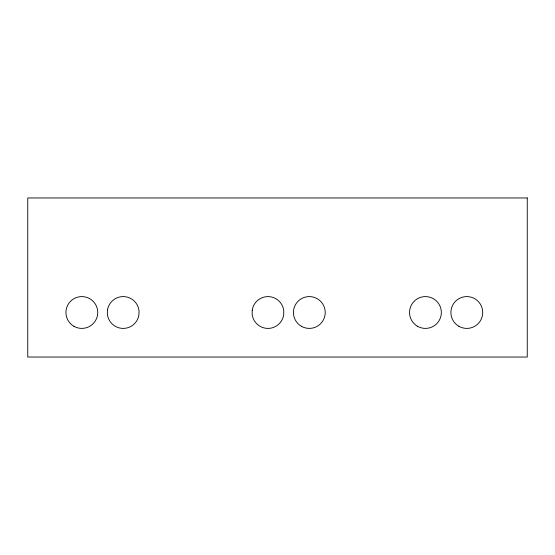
<?xml version="1.0" encoding="UTF-8"?>
<svg xmlns="http://www.w3.org/2000/svg" width="555" height="555" viewBox="0 0 555 555"><rect width="100%" height="100%" fill="white"/><g stroke="black" fill="none" stroke-linecap="round" stroke-linejoin="round"><path stroke-width="0.83" d="M252.206 310.28L252.164 314.435A15.908 15.908 0 0 0 283.709 314.713L283.744 310.557A15.908 15.908 0 0 0 252.206 310.28M107.552 309.607L107.337 313.755A15.908 15.908 0 0 0 138.84 315.386L139.055 311.237A15.908 15.908 0 0 0 107.552 309.607M527.25 197.962L27.75 197.962L27.75 357.038L527.25 357.038L527.25 197.962M458.846 326.271A15.908 15.908 0 0 0 482.711 312.5A15.908 15.908 0 0 0 458.846 298.722A15.908 15.908 0 0 0 458.846 326.271M417.485 326.271A15.908 15.908 0 0 0 441.35 312.5A15.908 15.908 0 0 0 417.485 298.722A15.908 15.908 0 0 0 417.485 326.271M301.358 326.271A15.908 15.908 0 0 0 325.223 312.5A15.908 15.908 0 0 0 301.358 298.722A15.908 15.908 0 0 0 301.358 326.271M73.884 326.271A15.908 15.908 0 0 0 97.742 312.5A15.908 15.908 0 0 0 73.884 298.722A15.908 15.908 0 0 0 73.884 326.271"/></g></svg>
